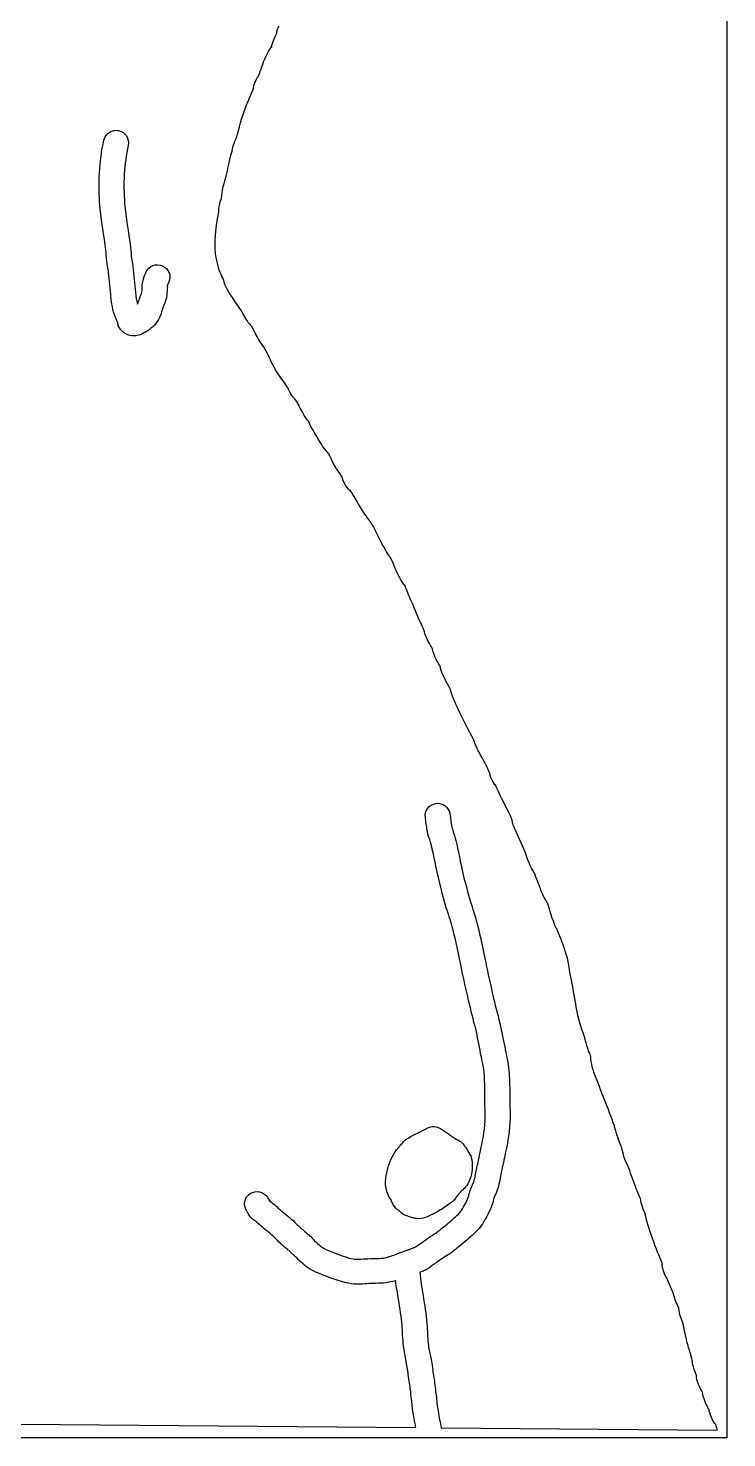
# Model space of a CAD drawing. Header units: millimetres. Extents: x 0 to 283, y 0 to 1048.
# Drawn here: x 147.9 to 282.9, y 503.3 to 775.5 of the extents above; entities that cross this region are included whole.
import ezdxf

# ---------------------------------------------------------------- set-up
doc = ezdxf.new("R2010")
doc.units = ezdxf.units.MM
doc.layers.add('Calque_1', color=7, linetype='CONTINUOUS')

msp = doc.modelspace()

# ---------------------------------------------------------------- linework, layer by layer
at = {"layer": 'Calque_1', "color": 7}
for points in [[(0.499998, 1047.9898), (282.85537, 1047.9898), (282.85537, 503.2788), (199.97464, 503.2788), (0.499998, 503.2788)], [(195.01216, 772.0558)]]:
    msp.add_lwpolyline(points, close=True, dxfattribs=at)
for points in [[(164.44815, 755.7501), (164.44815, 755.7511)], [(164.91737, 755.7911), (164.91735, 755.7912)], [(235.90555, 574.612), (235.90255, 574.626)], [(240.62417, 575.4931), (240.63117, 575.4581)], [(226.34333, 563.3849), (226.34358, 563.3854)], [(108.28588, 506.2652), (222.79052, 505.2684)], [(227.65523, 505.2274), (281.02252, 504.7628)]]:
    msp.add_lwpolyline(points, dxfattribs=at)
for points in [[(195.97812, 774.658), (195.90512, 774.419), (195.82836, 774.9542), (196.36828, 775.999)], [(195.15336, 772.7708), (195.50757, 773.7461), (195.92574, 774.4867), (195.97812, 774.658)], [(193.60514, 769.5663), (194.12742, 770.8117), (194.67801, 771.4977), (194.89808, 771.8763)], [(194.89808, 771.8763), (194.88068, 771.9203), (194.94588, 772.1995), (195.15336, 772.7708)], [(195.01216, 772.0558), (194.99756, 772.0208), (194.92426, 771.9207), (194.89795, 771.8755)], [(194.89795, 771.8755), (194.90845, 771.8485), (194.94165, 771.8865), (195.01216, 772.0558)], [(192.3308, 766.1051), (192.72181, 766.9321), (193.01375, 768.1561), (193.60514, 769.5663)], [(191.45023, 763.915), (191.37443, 763.6898), (191.34363, 764.1172), (191.72825, 765.0741)], [(191.72825, 765.0741), (192.11353, 766.0326), (192.43285, 766.3209), (192.3308, 766.1051)], [(189.88598, 760.1447), (190.44582, 761.6562), (191.10502, 762.8799), (191.45023, 763.915)], [(188.14707, 754.3239), (188.62956, 756.2309), (189.16416, 758.1959), (189.88598, 760.1447)], [(162.53612, 753.8908), (162.73892, 754.8401), (163.49355, 755.5741), (164.44815, 755.7501)], [(164.44815, 755.7511), (164.60312, 755.7801), (164.76055, 755.7931), (164.91737, 755.7911)], [(164.91735, 755.7912), (165.07417, 755.7912), (165.23039, 755.7712), (165.38451, 755.7382)], [(165.38451, 755.7382), (166.68082, 755.4614), (167.50727, 754.186), (167.23039, 752.8898)], [(187.94192, 753.9435), (187.98862, 754.0466), (188.05066, 754.1714), (188.14707, 754.3239)], [(161.76408, 741.2703), (161.42106, 745.475), (161.64816, 749.7322), (162.53612, 753.8908)], [(167.23039, 752.8898), (166.44727, 749.2221), (166.24006, 745.4331), (166.54774, 741.6615)], [(186.98745, 750.7174), (187.17278, 751.4759), (187.36164, 751.823), (187.35952, 751.815)], [(187.35952, 751.815), (187.29562, 751.5704), (187.25597, 751.9202), (187.52902, 752.7896)], [(187.52902, 752.7896), (187.69376, 753.3141), (187.78993, 753.6078), (187.94192, 753.9435)], [(186.04281, 746.4634), (186.37481, 747.7251), (186.6107, 749.176), (186.98745, 750.7174)], [(185.45886, 744.2439), (185.63575, 745.1991), (185.89346, 745.8958), (186.04281, 746.4634)], [(185.26508, 742.7452), (185.30338, 743.0962), (185.31718, 743.4781), (185.45886, 744.2439)], [(162.90871, 732.6569), (162.59066, 735.3708), (162.01249, 738.2254), (161.76408, 741.2703)], [(166.54774, 741.6615), (166.76546, 738.9928), (167.32702, 736.1929), (167.67584, 733.216)], [(184.72558, 740.0395), (184.77548, 740.3314), (184.70568, 740.9426), (185.01755, 741.9944)], [(185.01755, 741.9944), (185.15365, 742.4534), (185.22101, 742.6426), (185.26508, 742.7452)], [(184.34317, 730.6297), (183.56358, 734.0223), (184.27707, 737.4145), (184.72558, 740.0395)], [(163.11542, 730.4519), (163.00859, 731.3125), (162.9796, 732.052), (162.90871, 732.6569)], [(167.67584, 733.216), (167.77554, 732.3655), (167.80475, 731.6382), (167.87841, 731.0446)], [(163.36708, 728.9657), (163.32808, 729.2654), (163.202, 729.7543), (163.11542, 730.4519)], [(167.87841, 731.0446), (167.91451, 730.7539), (168.03703, 730.2736), (168.12646, 729.5858)], [(170.69019, 728.4091), (171.22848, 729.6204), (172.64671, 730.1658), (173.85795, 729.6276)], [(173.85795, 729.6276), (175.06908, 729.0893), (175.61471, 727.6707), (175.07648, 726.4594)], [(185.00049, 728.3089), (184.64811, 729.186), (184.47872, 730.0399), (184.34317, 730.6297)], [(163.85697, 724.0895), (163.70668, 725.7576), (163.57151, 727.3931), (163.36708, 728.9657)], [(168.12646, 729.5858), (168.35055, 727.8618), (168.48907, 726.1641), (168.63702, 724.5215)], [(170.05095, 726.5053), (170.2133, 727.3334), (170.46923, 727.9119), (170.69019, 728.4091)], [(185.5617, 727.2485), (185.5915, 727.1775), (185.32707, 727.4962), (185.00049, 728.3089)], [(186.357, 725.0931), (185.72509, 726.2309), (185.65045, 727.0379), (185.5617, 727.2485)], [(168.63702, 724.5215), (168.71312, 723.6766), (168.84148, 722.8893), (169.01426, 722.1955)], [(169.42819, 723.2668), (169.61907, 723.8932), (169.74881, 724.1505), (169.82145, 724.2512)], [(169.82145, 724.2512), (169.83415, 724.3526), (169.83935, 724.3996), (169.86695, 724.613)], [(169.86695, 724.613), (169.91055, 724.9492), (169.94785, 725.1282), (169.96565, 725.1819)], [(169.96565, 725.1819), (169.94135, 725.2279), (169.88595, 725.664), (170.05095, 726.5053)], [(174.74626, 724.6331), (174.71696, 724.3698), (174.68466, 724.1936), (174.66096, 724.0869)], [(174.76126, 725.5819), (174.80376, 725.799), (174.84076, 725.4829), (174.74626, 724.6331)], [(175.07648, 726.4594), (174.79979, 725.8369), (174.86677, 726.12), (174.76126, 725.5819)], [(188.95219, 721.1724), (188.20016, 722.3107), (187.21297, 723.552), (186.357, 725.0931)], [(164.58251, 720.1564), (164.12601, 721.5384), (163.96439, 722.8971), (163.85697, 724.0895)], [(169.01426, 722.1955), (169.19041, 722.6146), (169.29416, 722.8269), (169.42819, 723.2668)], [(174.01966, 721.8664), (173.76407, 721.0277), (173.53181, 719.6171), (172.34017, 718.187)], [(174.51369, 723.0286), (174.24155, 722.0486), (173.96833, 721.698), (174.01966, 721.8664)], [(174.66096, 724.0869), (174.69176, 724.0549), (174.69826, 723.6933), (174.51369, 723.0286)], [(164.91479, 719.4004), (164.94829, 719.3194), (164.7826, 719.5506), (164.58251, 720.1564)], [(165.17575, 718.7156), (165.10625, 718.923), (165.01781, 719.1509), (164.91479, 719.4004)], [(166.13745, 716.9147), (165.1605, 717.8658), (165.28237, 718.3973), (165.17575, 718.7156)], [(190.43789, 718.6723), (189.72204, 719.7031), (189.32277, 720.6115), (188.95219, 721.1724)], [(167.96938, 716.1111), (167.42163, 716.1481), (166.62593, 716.4392), (166.13745, 716.9147)], [(169.25199, 716.2419), (168.88981, 716.1569), (168.51713, 716.0741), (167.96938, 716.1111)], [(169.9057, 716.4801), (169.77564, 716.4191), (169.8228, 716.3764), (169.25199, 716.2419)], [(170.27312, 716.661), (170.15635, 716.601), (170.03575, 716.5407), (169.9057, 716.4801)], [(170.87928, 716.9912), (170.45121, 716.7245), (170.50668, 716.7805), (170.27312, 716.661)], [(171.56348, 717.493), (171.34353, 717.3206), (171.33947, 717.2779), (170.87928, 716.9912)], [(171.87767, 717.7441), (171.77987, 717.6641), (171.67347, 717.5791), (171.56348, 717.493)], [(172.0265, 717.8697), (171.9724, 717.8227), (171.9266, 717.7847), (171.87767, 717.7441)], [(172.34017, 718.187), (172.069, 717.8616), (172.08063, 717.917), (172.0265, 717.8697)], [(190.63271, 718.4263), (190.56251, 718.5043), (190.4974, 718.5861), (190.43789, 718.6723)], [(191.10555, 717.8744), (190.90656, 718.1675), (191.01485, 718.0059), (190.63271, 718.4263)], [(192.11479, 715.9996), (191.59364, 716.8834), (191.32306, 717.554), (191.10555, 717.8744)], [(194.34773, 712.3099), (193.81357, 713.3914), (192.95501, 714.5745), (192.11479, 715.9996)], [(195.0836, 710.6123), (194.6003, 711.4824), (194.45312, 712.0965), (194.34773, 712.3099)], [(198.25653, 705.7211), (197.39376, 707.1679), (196.1534, 708.6863), (195.0836, 710.6123)], [(198.65909, 704.9222), (198.25443, 705.5541), (198.17788, 705.853), (198.25653, 705.7211)], [(199.35569, 703.9879), (199.10769, 704.3105), (198.9855, 704.4114), (198.65909, 704.9222)], [(199.77892, 703.4293), (199.93596, 703.1541), (199.6037, 703.6654), (199.35569, 703.9879)], [(201.24756, 700.7457), (200.67262, 701.7263), (200.22588, 702.6461), (199.77892, 703.4293)], [(202.10178, 699.5763), (202.02508, 699.6503), (201.70533, 699.965), (201.24756, 700.7457)], [(202.22373, 699.274), (202.15563, 699.4456), (202.12433, 699.5198), (202.10178, 699.5763)], [(202.29553, 699.1107), (202.26953, 699.1637), (202.24563, 699.2187), (202.22373, 699.274)], [(202.73323, 698.2394), (202.43128, 698.7257), (202.32948, 699.0408), (202.29553, 699.1107)], [(204.55379, 695.1678), (203.87095, 696.2633), (203.30417, 697.3198), (202.73323, 698.2394)], [(206.0736, 693.1317), (205.82504, 693.5171), (205.19658, 694.1365), (204.55379, 695.1678)], [(206.96036, 691.2797), (206.40431, 692.2544), (206.17867, 692.9688), (206.0736, 693.1317)], [(208.60006, 688.7072), (208.33084, 689.2799), (207.66498, 690.0447), (206.96036, 691.2797)], [(209.23258, 687.236), (208.67344, 688.1375), (208.60217, 688.7028), (208.60006, 688.7072)], [(210.0625, 686.3828), (210.42979, 685.9659), (209.93802, 686.0986), (209.23258, 687.236)], [(210.30641, 686.005), (210.11303, 686.302), (210.02565, 686.4246), (210.0625, 686.3828)], [(212.70937, 682.0466), (211.79867, 683.4599), (211.07122, 684.8306), (210.30641, 686.005)], [(214.34183, 679.6721), (213.97304, 680.2968), (213.35072, 681.0513), (212.70937, 682.0466)], [(216.96751, 674.6584), (215.9149, 676.4773), (215.18042, 678.2517), (214.34183, 679.6721)], [(217.5313, 673.7913), (217.34245, 674.0354), (217.17942, 674.2923), (216.96751, 674.6584)], [(217.78348, 673.5154), (217.69608, 673.6044), (217.64371, 673.646), (217.5313, 673.7913)], [(218.02325, 673.0503), (217.87526, 673.354), (217.80274, 673.482), (217.78348, 673.5154)], [(219.95699, 668.8733), (218.96836, 670.4748), (218.53197, 672.0062), (218.02325, 673.0503)], [(220.61948, 668.003), (220.70058, 667.8543), (220.42928, 668.1081), (219.95699, 668.8733)], [(221.55534, 665.7158), (221.04758, 666.7942), (220.83771, 667.6027), (220.61948, 668.003)], [(223.43843, 661.2727), (222.7384, 662.8646), (222.1904, 664.367), (221.55534, 665.7158)], [(224.43527, 659.1002), (224.27043, 659.537), (223.80574, 660.4375), (223.43843, 661.2727)], [(224.72155, 658.1246), (224.44499, 658.8245), (224.40873, 659.1705), (224.43527, 659.1002)], [(225.88014, 655.9247), (225.7771, 656.1399), (225.15945, 657.0163), (224.72155, 658.1246)], [(226.74572, 653.5884), (226.19198, 654.7384), (226.04626, 655.5778), (225.88014, 655.9247)], [(227.46557, 652.3931), (227.39187, 652.4691), (227.13002, 652.7903), (226.74572, 653.5884)], [(228.10791, 650.3607), (227.72304, 651.1635), (227.58653, 651.8148), (227.46557, 652.3931)], [(229.33057, 648.0978), (229.07425, 648.7096), (228.65917, 649.2108), (228.10791, 650.3607)], [(229.75329, 646.8297), (229.50593, 647.4868), (229.40368, 647.9233), (229.33057, 648.0978)], [(231.81156, 642.2697), (231.19674, 643.6317), (230.39635, 645.1215), (229.75329, 646.8297)], [(233.85536, 638.287), (233.1583, 639.5415), (232.44131, 640.8747), (231.81156, 642.2697)], [(234.61966, 636.4267), (234.11496, 637.4486), (234.02751, 637.9772), (233.85536, 638.287)], [(236.35495, 633.1788), (235.8652, 634.1521), (235.22157, 635.2078), (234.61966, 636.4267)], [(237.12907, 631.4564), (236.90151, 632.0348), (236.64125, 632.6097), (236.35495, 633.1788)], [(237.53628, 630.2751), (237.11976, 631.1039), (237.09378, 631.5461), (237.12907, 631.4564)], [(238.12797, 629.4514), (238.31501, 629.1147), (238.01228, 629.3281), (237.53628, 630.2751)], [(239.01629, 627.4525), (238.58677, 628.3487), (238.35369, 629.0451), (238.12797, 629.4514)], [(241.28023, 622.8704), (240.70445, 624.2657), (239.82954, 625.7558), (239.01629, 627.4525)], [(224.62929, 623.0856), (224.44429, 624.3978), (225.35784, 625.6117), (226.67, 625.7971)], [(226.67, 625.7971), (227.98258, 625.9824), (229.19682, 625.0684), (229.38197, 623.7558)], [(229.38197, 623.7558), (229.51509, 622.8125), (229.59057, 621.989), (229.72459, 621.3043)], [(225.01377, 620.3824), (224.81446, 621.4006), (224.73865, 622.3107), (224.62929, 623.0856)], [(229.72459, 621.3043), (229.75329, 621.158), (229.90209, 620.7754), (230.08581, 620.1328)], [(241.41666, 622.5314), (241.33386, 622.7431), (241.38566, 622.6154), (241.28023, 622.8704)], [(241.44306, 622.303), (241.43606, 622.361), (241.42326, 622.4392), (241.41666, 622.5314)], [(241.52626, 621.8989), (241.50696, 621.9639), (241.47686, 622.0197), (241.44306, 622.303)], [(241.78464, 621.2317), (241.67339, 621.4934), (241.67965, 621.3781), (241.52626, 621.8989)], [(242.29883, 620.0437), (242.05945, 620.5919), (241.89589, 620.9701), (241.78464, 621.2317)], [(225.47059, 618.813), (225.39219, 619.0872), (225.16824, 619.5933), (225.01377, 620.3824)], [(226.40955, 615.0592), (226.11455, 616.4245), (225.8423, 617.513), (225.47059, 618.813)], [(230.08581, 620.1328), (230.48262, 618.7451), (230.78822, 617.5219), (231.10125, 616.0731)], [(243.9349, 616.4046), (243.42485, 617.5752), (242.85235, 618.7759), (242.29883, 620.0437)], [(231.10125, 616.0731), (231.26722, 615.3051), (231.35198, 614.6614), (231.46247, 614.1642)], [(244.65062, 614.304), (244.22291, 615.3189), (244.08599, 616.0578), (243.9349, 616.4046)], [(226.77645, 613.1229), (226.60396, 613.8992), (226.51911, 614.5522), (226.40955, 615.0592)], [(228.68124, 605.6407), (227.94978, 608.1142), (227.32781, 610.6418), (226.77645, 613.1229)], [(231.46247, 614.1642), (231.99765, 611.7561), (232.59504, 609.3319), (233.28406, 607.0018)], [(245.74409, 612.1718), (245.5704, 612.5812), (245.09832, 613.2417), (244.65062, 614.304)], [(247.30886, 608.1989), (246.65424, 609.6579), (246.22989, 611.0265), (245.74409, 612.1718)], [(247.91915, 607.0393), (247.70052, 607.4371), (247.51498, 607.7396), (247.30886, 608.1989)], [(229.99692, 601.3355), (229.55784, 603.0729), (229.26654, 603.6615), (228.68124, 605.6407)], [(233.28406, 607.0018), (233.8163, 605.2021), (234.15238, 604.4822), (234.65039, 602.5117)], [(248.21009, 606.5065), (248.13339, 606.6492), (248.02848, 606.8404), (247.91915, 607.0393)], [(248.27729, 606.3903), (248.37289, 606.1569), (248.28729, 606.3643), (248.21009, 606.5065)], [(249.14959, 603.6235), (248.72528, 604.8024), (248.53546, 605.7598), (248.27729, 606.3903)], [(234.65039, 602.5117), (235.29855, 599.947), (235.76277, 597.4168), (236.2844, 594.9809)], [(249.72837, 602.066), (249.56329, 602.4454), (249.48451, 602.693), (249.14959, 603.6235)], [(249.8436, 601.8303), (249.7635, 601.9747), (249.7489, 602.0186), (249.72837, 602.066)], [(250.0653, 601.512), (249.95295, 601.6575), (249.87497, 601.7738), (249.8436, 601.8303)], [(231.59063, 593.9757), (231.04947, 596.5029), (230.59353, 598.9748), (229.99692, 601.3355)], [(250.30611, 600.911), (250.13811, 601.3449), (250.16394, 601.2737), (250.0653, 601.512)], [(252.02228, 596.1227), (251.55861, 597.6313), (250.91691, 599.3336), (250.30611, 600.911)], [(232.98227, 587.7332), (232.51863, 589.7929), (232.03917, 591.881), (231.59063, 593.9757)], [(236.2844, 594.9809), (236.72295, 592.9328), (237.19851, 590.8605), (237.66519, 588.7874)], [(252.55248, 593.2159), (252.32436, 594.3795), (252.19015, 595.5765), (252.02228, 596.1227)], [(253.95395, 585.5657), (253.49505, 588.139), (253.04811, 590.6875), (252.55248, 593.2159)], [(237.66519, 588.7874), (238.0582, 587.0415), (238.56645, 585.2481), (239.02066, 583.3614)], [(234.35428, 582.2374), (233.93014, 583.9991), (233.41388, 585.8157), (232.98227, 587.7332)], [(255.48977, 580.2921), (254.98323, 581.8425), (254.30771, 583.582), (253.95395, 585.5657)], [(239.02066, 583.3614), (239.43297, 581.6489), (239.70031, 579.998), (240.01595, 578.4527)], [(235.3134, 577.492), (234.97215, 579.1627), (234.7106, 580.7574), (234.35428, 582.2374)], [(255.99258, 578.4421), (255.71265, 579.2878), (255.60993, 579.9243), (255.48977, 580.2921)], [(235.65188, 575.8456), (235.51004, 576.5343), (235.35923, 577.2676), (235.3134, 577.492)], [(240.01595, 578.4527), (240.05775, 578.248), (240.21141, 577.5034), (240.3534, 576.814)], [(256.44424, 577.3874), (256.45324, 577.3584), (256.24246, 577.6872), (255.99258, 578.4421)], [(257.2478, 573.6992), (256.59881, 575.4513), (256.66001, 576.7272), (256.44424, 577.3874)], [(235.84205, 574.9226), (235.79135, 575.1693), (235.72281, 575.5013), (235.65188, 575.8456)], [(235.90255, 574.626), (235.88815, 574.697), (235.86735, 574.7992), (235.84205, 574.9226)], [(236.12931, 568.0418), (236.07631, 570.4607), (236.18101, 572.6186), (235.90555, 574.612)], [(240.3534, 576.814), (240.4244, 576.4693), (240.49245, 576.137), (240.54357, 575.888)], [(240.54357, 575.888), (240.56917, 575.7635), (240.59037, 575.6601), (240.60557, 575.5851)], [(240.60557, 575.5851), (240.61357, 575.5471), (240.61937, 575.5171), (240.62417, 575.4931)], [(240.63117, 575.4581), (240.63317, 575.4451), (240.61847, 575.5808), (240.65497, 575.3212)], [(240.65497, 575.3212), (241.02186, 572.7162), (240.8798, 570.339), (240.92782, 568.1464)], [(261.14524, 563.504), (259.95483, 566.8606), (258.53932, 570.2128), (257.2478, 573.6992)], [(236.17631, 564.4307), (236.25651, 566.3552), (236.17331, 566.0277), (236.12931, 568.0418)], [(240.92782, 568.1464), (240.96872, 566.2795), (241.05669, 566.2817), (240.97122, 564.2304)], [(235.20479, 558.3701), (235.66339, 560.5101), (236.09697, 562.5258), (236.17631, 564.4307)], [(240.97122, 564.2304), (240.86843, 561.7623), (240.3514, 559.4827), (239.89738, 557.3641)], [(261.25118, 563.1578), (261.17858, 563.3955), (261.0439, 563.7897), (261.14524, 563.504)], [(220.41398, 560.429), (220.61106, 560.6331), (220.58477, 560.7512), (221.29764, 561.1612)], [(221.29764, 561.1612), (222.63552, 561.9306), (223.94438, 562.5228), (225.1155, 563.1239)], [(225.1155, 563.1239), (225.49439, 563.3182), (225.91815, 563.4084), (226.34333, 563.3849)], [(226.34358, 563.3854), (226.76879, 563.3614), (227.18008, 563.2256), (227.53524, 562.9906)], [(227.53524, 562.9906), (228.57608, 562.3019), (229.57719, 561.618), (230.56864, 560.9829)], [(230.56864, 560.9829), (230.27921, 561.1683), (230.66514, 560.9349), (230.89059, 560.8072)], [(261.51008, 562.3056), (261.41738, 562.6113), (261.32382, 562.9202), (261.25118, 563.1578)], [(261.76381, 561.4674), (261.69441, 561.6967), (261.60275, 561.9999), (261.51008, 562.3056)], [(261.84851, 561.1879), (261.82751, 561.2569), (261.79831, 561.3528), (261.76381, 561.4674)], [(261.90021, 561.0194), (261.79773, 561.3308), (261.86951, 561.1184), (261.84851, 561.1879)], [(262.65624, 558.9875), (262.63764, 559.0485), (262.15739, 560.2381), (261.90021, 561.0194)], [(217.30409, 555.0613), (217.69331, 556.531), (218.30265, 557.8363), (219.08227, 558.8952)], [(219.08227, 558.8952), (219.31714, 559.2139), (219.18067, 559.0212), (219.22077, 559.0699)], [(219.22077, 559.0699), (219.26087, 559.1189), (219.31317, 559.1816), (219.3758, 559.2564)], [(219.3758, 559.2564), (219.50111, 559.406), (219.66684, 559.6014), (219.84657, 559.8068)], [(219.84657, 559.8068), (220.02627, 560.0123), (220.2169, 560.2249), (220.41398, 560.429)], [(230.89059, 560.8072), (231.00329, 560.7432), (231.12278, 560.6752), (231.26989, 560.5793)], [(231.26989, 560.5793), (231.34349, 560.5313), (231.42231, 560.4787), (231.53758, 560.3876)], [(231.53758, 560.3876), (231.65284, 560.2966), (231.79713, 560.2555), (232.12049, 559.751)], [(232.12049, 559.751), (232.18169, 559.656), (232.48195, 559.218), (232.76024, 558.782)], [(232.76024, 558.782), (232.89946, 558.5639), (233.03862, 558.3386), (233.17417, 558.0896)], [(233.17417, 558.0896), (233.30972, 557.8407), (233.46796, 557.7203), (233.59998, 556.9584)], [(234.40484, 554.545), (234.66565, 555.8164), (234.93169, 557.0957), (235.20479, 558.3701)], [(263.04381, 557.4398), (262.76684, 558.2556), (262.71483, 558.7941), (262.65624, 558.9875)], [(233.59998, 556.9584), (233.73949, 556.1536), (233.71764, 555.3934), (233.59198, 554.5787)], [(239.89738, 557.3641), (239.62843, 556.1092), (239.36534, 554.8437), (239.10622, 553.5804)], [(263.72904, 555.8368), (263.60357, 556.1462), (263.3101, 556.6555), (263.04381, 557.4398)], [(265.19407, 551.7951), (264.6815, 553.2211), (264.23797, 554.5823), (263.72904, 555.8368)], [(217.44672, 550.2048), (216.67504, 551.9344), (216.9149, 553.5916), (217.30409, 555.0613)], [(233.59198, 554.5787), (233.46604, 553.764), (233.28479, 552.9241), (232.6122, 552.0181)], [(233.93924, 552.5616), (233.97494, 552.6336), (233.97024, 552.5816), (234.20744, 553.4851)], [(234.20744, 553.4851), (234.24964, 553.6458), (234.29394, 554.0043), (234.40484, 554.545)], [(239.10622, 553.5804), (239.05542, 553.3327), (239.01152, 552.8851), (238.84938, 552.2673)], [(190.08507, 547.1332), (189.36432, 548.2455), (189.6818, 549.7317), (190.79407, 550.4524)], [(190.79407, 550.4524), (191.9064, 551.1731), (193.39246, 550.8557), (194.11325, 549.7434)], [(217.99604, 549.257), (217.99004, 549.267), (217.73964, 549.5482), (217.44672, 550.2048)], [(230.87794, 550.1676), (230.67658, 549.914), (230.63235, 549.8392), (230.64229, 549.858)], [(231.45878, 550.7753), (231.05416, 550.2919), (230.83284, 550.1108), (230.87794, 550.1676)], [(231.55955, 550.904), (231.51515, 550.849), (231.51465, 550.842), (231.45878, 550.7753)], [(232.01637, 551.2719), (231.95267, 551.2059), (231.86871, 551.0818), (231.55955, 550.904)], [(232.6122, 552.0181), (232.36654, 551.6872), (232.37411, 551.6413), (232.01637, 551.2719)], [(232.96049, 549.8827), (233.00389, 550.0109), (233.07034, 550.4065), (233.29173, 551.0258)], [(233.29173, 551.0258), (233.63306, 551.9805), (233.90355, 552.4898), (233.93924, 552.5616)], [(238.23702, 550.4261), (238.06494, 550.0798), (238.09567, 550.2073), (237.81069, 549.4101)], [(238.84938, 552.2673), (238.58968, 551.2778), (238.40909, 550.7723), (238.23702, 550.4261)], [(266.26119, 549.247), (266.07338, 549.8252), (265.61135, 550.6343), (265.19407, 551.7951)], [(194.11325, 549.7434), (194.26999, 549.5015), (194.43085, 549.2553), (194.59384, 549.0024)], [(194.59384, 549.0024), (195.44471, 548.3877), (196.10473, 547.756), (196.65831, 547.2578)], [(196.65831, 547.2578), (196.94626, 546.9987), (197.38499, 546.6897), (197.93317, 546.2315)], [(218.94223, 547.6468), (218.07118, 548.5898), (217.97208, 549.2994), (217.99604, 549.257)], [(219.44763, 547.237), (219.29197, 547.34), (219.13126, 547.4421), (218.94223, 547.6468)], [(219.98403, 546.7021), (219.73118, 546.8925), (219.57025, 547.0774), (219.44763, 547.237)], [(229.35762, 548.5305), (228.74446, 548.0425), (227.85697, 547.4594), (226.83012, 546.8753)], [(229.80462, 548.8741), (229.74882, 548.8341), (229.63509, 548.7514), (229.35762, 548.5305)], [(229.98652, 549.0111), (229.80969, 548.867), (229.83251, 548.8942), (229.80462, 548.8741)], [(230.52034, 549.6167), (230.26986, 549.2133), (230.07489, 549.0831), (229.98652, 549.0111)], [(230.64229, 549.858), (230.60589, 549.773), (230.56639, 549.6908), (230.52034, 549.6167)], [(231.61432, 547.1847), (232.19931, 548.11), (232.65234, 548.9729), (232.96049, 549.8827)], [(237.5058, 548.344), (237.03476, 546.9533), (236.37673, 545.7378), (235.67025, 544.6202)], [(237.81069, 549.4101), (237.77409, 549.3079), (237.70815, 548.9416), (237.5058, 548.344)], [(266.48495, 548.0713), (266.18477, 549.0099), (266.20334, 549.4251), (266.26119, 549.247)], [(267.1216, 546.5577), (267.0839, 546.6757), (266.78067, 547.1468), (266.48495, 548.0713)], [(190.4344, 546.5937), (190.31917, 546.7716), (190.2041, 546.9495), (190.08507, 547.1332)], [(190.91034, 545.8165), (190.58327, 546.1845), (190.49388, 546.4357), (190.4344, 546.5937)], [(190.96774, 545.7755), (190.95394, 545.7895), (190.92284, 545.8025), (190.91034, 545.8165)], [(191.26488, 545.5145), (191.19058, 545.5775), (191.08985, 545.6378), (190.96774, 545.7755)], [(191.60285, 545.2644), (191.50197, 545.3304), (191.40568, 545.3946), (191.26488, 545.5145)], [(193.44821, 543.6888), (192.674, 544.3855), (192.133, 544.9174), (191.60285, 545.2644)], [(197.93317, 546.2315), (198.47345, 545.78), (198.78775, 545.4181), (198.97341, 545.2558)], [(198.97341, 545.2558), (198.57646, 545.6028), (198.78641, 545.5598), (199.38269, 544.9158)], [(199.38269, 544.9158), (199.53973, 544.7462), (199.58165, 544.689), (199.65554, 544.6006)], [(199.65554, 544.6006), (199.73794, 544.5326), (199.75863, 544.5206), (199.90307, 544.398)], [(220.86149, 546.2257), (220.62726, 546.3227), (220.49286, 546.3187), (219.98403, 546.7021)], [(221.57566, 545.9606), (221.33362, 546.0416), (221.09574, 546.1284), (220.86149, 546.2257)], [(222.30017, 545.7425), (222.05792, 545.8055), (221.8177, 545.8793), (221.57566, 545.9606)], [(223.28615, 545.5937), (222.62484, 545.5937), (222.5424, 545.6797), (222.30017, 545.7425)], [(225.24779, 546.0743), (224.70672, 545.8429), (224.25348, 545.5937), (223.28615, 545.5937)], [(226.83012, 546.8753), (226.3167, 546.5833), (225.78885, 546.3058), (225.24779, 546.0743)], [(227.08953, 543.1648), (228.14151, 543.9932), (228.99623, 544.617), (229.82683, 545.389)], [(229.82683, 545.389), (230.68102, 546.1829), (231.35979, 546.7821), (231.61432, 547.1847)], [(235.67025, 544.6202), (234.81116, 543.2613), (233.74599, 542.4804), (233.09366, 541.8741)], [(267.3004, 545.5433), (267.12753, 546.2644), (267.10509, 546.6092), (267.1216, 546.5577)], [(268.81555, 540.9157), (268.36044, 542.2615), (267.71571, 543.8103), (267.3004, 545.5433)], [(194.85536, 542.5473), (194.51669, 542.8303), (194.02291, 543.1716), (193.44821, 543.6888)], [(195.81499, 541.6409), (195.31154, 542.081), (195.01741, 542.4118), (194.85536, 542.5473)], [(199.90307, 544.398), (200.21722, 544.1309), (200.35251, 543.9662), (200.42191, 543.8916)], [(200.42191, 543.8916), (200.5496, 543.776), (200.65035, 543.682), (200.69527, 543.644)], [(200.69527, 543.644), (200.76477, 543.585), (201.12746, 543.3812), (201.65439, 542.8844)], [(201.65439, 542.8844), (201.92283, 542.6313), (201.8466, 542.6788), (201.90864, 542.5986)], [(201.90864, 542.5986), (201.97714, 542.5606), (202.17333, 542.4091), (202.4962, 542.1268)], [(202.4962, 542.1268), (202.97374, 541.7093), (203.1087, 541.4754), (203.02691, 541.5599)], [(222.85413, 540.2316), (223.79884, 540.8794), (224.8023, 541.6419), (225.92681, 542.3721)], [(225.92681, 542.3721), (226.45916, 542.7177), (226.7564, 542.8453), (226.7619, 542.8491)], [(226.7619, 542.8491), (226.49895, 542.6686), (226.60112, 542.7801), (227.08953, 543.1648)], [(233.09366, 541.8741), (232.01613, 540.8725), (231.02403, 540.1551), (230.05871, 539.3947)], [(196.27801, 541.1246), (196.0202, 541.3784), (195.89066, 541.5371), (195.81499, 541.6409)], [(196.93689, 540.5923), (196.95449, 540.5423), (196.72099, 540.6883), (196.27801, 541.1246)], [(197.08726, 540.4373), (196.96825, 540.5557), (196.9853, 540.5422), (196.93689, 540.5923)], [(197.17356, 540.3553), (197.14416, 540.3813), (197.11536, 540.4093), (197.08726, 540.4373)], [(197.59163, 539.9802), (197.39373, 540.1479), (197.25893, 540.2785), (197.17356, 540.3553)], [(198.36006, 539.3906), (198.35506, 539.3906), (198.07972, 539.5668), (197.59163, 539.9802)], [(198.90111, 538.8004), (198.37994, 539.2694), (198.23797, 539.5057), (198.36006, 539.3906)], [(203.02691, 541.5599), (203.57659, 540.9924), (204.19018, 540.4454), (204.79011, 540.0055)], [(204.79011, 540.0055), (205.0643, 539.8044), (205.77505, 539.5335), (206.72488, 539.1497)], [(206.72488, 539.1497), (208.10348, 538.5926), (209.46928, 538.0726), (210.67709, 537.8217)], [(216.81419, 538.0433), (217.68472, 538.1893), (218.80031, 538.661), (220.09512, 539.1621)], [(220.09512, 539.1621), (220.53568, 539.3325), (220.92405, 539.4585), (221.24699, 539.5735)], [(221.24699, 539.5735), (221.32859, 539.6025), (221.41176, 539.6275), (221.49607, 539.6475)], [(221.49607, 539.6475), (221.73083, 539.7035), (221.66458, 539.6795), (221.74205, 539.6945)], [(221.74205, 539.6945), (221.82595, 539.7475), (222.02576, 539.8475), (222.40403, 540.0092)], [(222.40403, 540.0092), (222.50253, 540.0512), (222.55327, 540.0532), (222.63709, 540.0802)], [(222.63709, 540.0802), (222.71339, 540.1332), (222.72799, 540.1452), (222.85413, 540.2316)], [(230.05871, 539.3947), (230.2284, 539.5284), (230.07671, 539.3047), (229.47735, 538.8929)], [(270.41494, 536.7795), (270.10345, 537.8851), (269.3899, 539.2171), (268.81555, 540.9157)], [(199.49694, 538.3177), (199.41344, 538.3667), (199.21946, 538.5139), (198.90111, 538.8004)], [(199.57854, 538.2187), (199.46096, 538.3401), (199.55364, 538.2557), (199.49694, 538.3177)], [(201.951, 536.1331), (201.08755, 536.7662), (200.29197, 537.4821), (199.57854, 538.2187)], [(210.67709, 537.8217), (211.27178, 537.6982), (212.17613, 537.8087), (213.51155, 537.8697)], [(213.51155, 537.8697), (214.88352, 537.9317), (215.89704, 537.8897), (216.81419, 538.0433)], [(225.56751, 536.2739), (225.7821, 536.421), (225.59741, 536.1497), (224.84197, 535.7561)], [(228.53994, 538.3472), (227.6131, 537.7454), (226.63947, 537.0089), (225.56751, 536.2739)], [(229.47735, 538.8929), (228.92045, 538.5107), (228.57971, 538.3731), (228.53994, 538.3472)], [(270.61958, 535.5176), (270.28972, 536.5564), (270.35019, 537.0094), (270.41494, 536.7795)], [(204.9255, 534.698), (204.23695, 534.9762), (203.1198, 535.2761), (201.951, 536.1331)], [(209.7004, 533.1209), (207.94254, 533.4861), (206.34029, 534.1263), (204.9255, 534.698)], [(218.89829, 533.6047), (218.48936, 533.4879), (218.06162, 533.3841), (217.60793, 533.308)], [(219.45794, 529.9589), (219.2617, 531.1261), (219.04949, 532.3398), (218.89829, 533.6047)], [(223.67408, 535.2523), (223.62738, 535.2343), (223.60638, 535.2333), (223.56298, 535.2183)], [(223.56298, 535.2183), (223.67742, 533.7998), (223.92654, 532.3224), (224.18981, 530.7566)], [(224.46008, 535.6171), (224.38188, 535.5551), (224.14804, 535.432), (223.67408, 535.2523)], [(224.84197, 535.7561), (224.68877, 535.6761), (224.58619, 535.6601), (224.46008, 535.6171)], [(271.25571, 534.173), (271.24491, 534.198), (270.91102, 534.5998), (270.61958, 535.5176)], [(272.49595, 531.2806), (272.02707, 532.3095), (271.64812, 533.2806), (271.25571, 534.173)], [(213.72909, 533.0729), (212.7669, 533.0289), (211.39989, 532.7676), (209.7004, 533.1209)], [(217.60793, 533.308), (216.07187, 533.0502), (214.81941, 533.1225), (213.72909, 533.0729)], [(272.51815, 531.2616), (272.51315, 531.2616), (272.52415, 531.2186), (272.49595, 531.2806)], [(272.87885, 529.9015), (272.64888, 530.5338), (272.54203, 531.0984), (272.51815, 531.2616)], [(220.13594, 524.9359), (220.00979, 526.5689), (219.74807, 528.2333), (219.45794, 529.9589)], [(224.18981, 530.7566), (224.48464, 529.003), (224.7741, 527.196), (224.92, 525.3073)], [(273.46693, 528.6065), (273.39093, 528.7875), (273.13567, 529.1953), (272.87885, 529.9015)], [(273.56303, 528.3543), (273.54483, 528.4993), (273.62703, 528.2249), (273.46693, 528.6065)], [(273.8643, 526.8567), (273.65048, 527.6392), (273.58124, 528.2094), (273.56303, 528.3543)], [(274.28805, 525.7033), (274.27705, 525.7403), (274.06991, 526.1043), (273.8643, 526.8567)], [(275.165, 521.8131), (274.80936, 523.2853), (274.61094, 524.6133), (274.28805, 525.7033)], [(220.41861, 521.053), (220.25851, 522.3976), (220.21682, 523.8889), (220.13594, 524.9359)], [(224.92, 525.3073), (225.0156, 524.0701), (225.06437, 522.6181), (225.18303, 521.6217)], [(221.07335, 517.246), (220.70158, 519.3966), (220.69242, 518.7533), (220.41861, 521.053)], [(225.18303, 521.6217), (225.44391, 519.4306), (225.40121, 520.3821), (225.8016, 518.0659)], [(275.61768, 520.2313), (275.42426, 520.8908), (275.28624, 521.3112), (275.165, 521.8131)], [(275.88175, 519.3306), (275.80935, 519.5776), (275.71439, 519.9015), (275.61768, 520.2313)], [(225.8016, 518.0659), (226.01399, 516.8371), (226.06385, 516.4921), (226.08789, 516.1931)], [(275.98769, 518.9709), (276.06969, 518.6432), (275.95419, 519.0836), (275.88175, 519.3306)], [(276.20111, 517.9369), (276.15781, 518.2245), (276.16521, 518.2616), (275.98769, 518.9709)], [(276.57215, 516.46), (276.34291, 517.1881), (276.24439, 517.6492), (276.20111, 517.9369)], [(221.30486, 515.8073), (221.30186, 515.8473), (221.28086, 516.0457), (221.07335, 517.246)], [(221.4511, 514.597), (221.32389, 515.4401), (221.30803, 515.7673), (221.30486, 515.8073)], [(221.84333, 511.8112), (221.76513, 512.664), (221.60479, 513.5784), (221.4511, 514.597)], [(226.08789, 516.1931), (226.11189, 515.8942), (226.07989, 516.0863), (226.19589, 515.3146)], [(226.19589, 515.3146), (226.3371, 514.3787), (226.51908, 513.3701), (226.62171, 512.2512)], [(277.04912, 515.1071), (276.98272, 515.3463), (276.78483, 515.7846), (276.57215, 516.46)], [(277.26513, 513.9717), (276.96429, 514.8796), (276.999, 515.2875), (277.04912, 515.1071)], [(222.70632, 505.7934), (222.26474, 507.8249), (222.02358, 509.8462), (221.84333, 511.8112)], [(226.62171, 512.2512), (226.7935, 510.3784), (227.01765, 508.5524), (227.3953, 506.8149)], [(278.19995, 511.9688), (278.08448, 512.198), (277.66095, 512.7771), (277.26513, 513.9717)], [(278.4511, 510.8102), (278.2025, 511.5475), (278.16255, 511.9455), (278.19995, 511.9688)], [(279.42468, 508.6294), (279.29167, 508.9951), (278.83536, 509.6707), (278.4511, 510.8102)], [(227.3953, 506.8149), (227.52973, 506.1966), (227.58822, 505.6961), (227.65523, 505.2274)], [(279.96109, 507.0399), (279.56595, 507.883), (279.48841, 508.4542), (279.42468, 508.6294)], [(280.70678, 505.8373), (280.68918, 505.8203), (280.37997, 506.1462), (279.96109, 507.0399)], [(222.79052, 505.2684), (222.76282, 505.4542), (222.73602, 505.6567), (222.70632, 505.7934)], [(280.74138, 505.7493), (280.73238, 505.7763), (280.71988, 505.8043), (280.70678, 505.8373)], [(280.93362, 505.14), (280.86192, 505.3695), (280.79266, 505.5896), (280.74138, 505.7493)], [(281.00702, 504.9194), (280.98512, 504.9924), (280.95802, 505.062), (280.93362, 505.14)], [(281.02252, 504.7628), (281.012278, 504.814724), (281.007101, 504.867033), (281.00702, 504.9194)]]:
    msp.add_open_spline(points, degree=3, dxfattribs=at)

doc.saveas('drawing.dxf')
